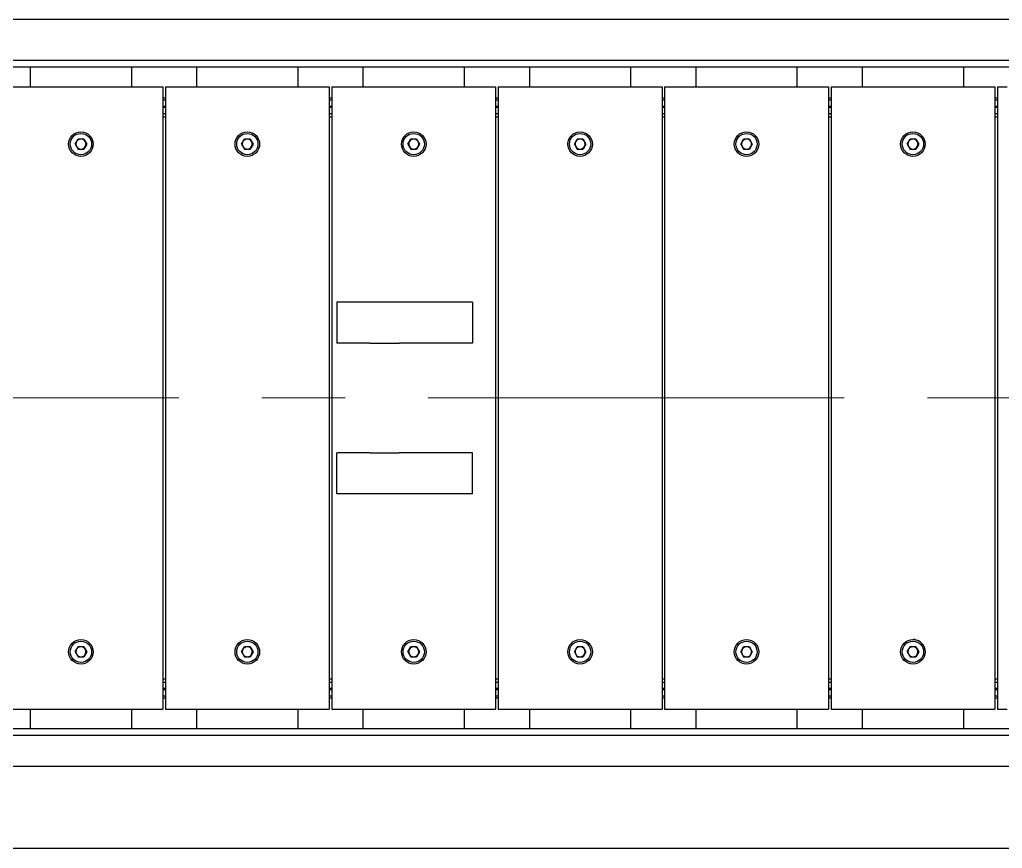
# Model space of a CAD drawing. Header units: millimetres. Extents: x 0 to 11880, y 0 to 8400.
# Drawn here: x 9871 to 10471, y 2918 to 3424 of the extents above; entities that cross this region are included whole.
import ezdxf

# ---------------------------------------------------------------- set-up
doc = ezdxf.new("R2010")
doc.units = ezdxf.units.MM
doc.header["$LTSCALE"] = 20
doc.linetypes.add('CENTERX2', pattern=[20.32, 12.7, -2.54, 2.54, -2.54])
doc.layers.add('ANNOTAZIONI', color=7, linetype='Continuous')

msp = doc.modelspace()

# ---------------------------------------------------------------- linework, layer by layer
at = {"color": 7, "linetype": 'Continuous', "lineweight": 25}
for p, q in [((10592.78, 3424.15), (9177.78, 3424.15)), ((10672.78, 3399.15), (6107.78, 3399.15)), ((10672.78, 3395.15), (6107.78, 3395.15)), ((9877.98, 3383.15), (9877.98, 3395.15)), ((9939.58, 3395.15), (9939.58, 3383.15)), ((9979.58, 3383.15), (9979.58, 3395.15)), ((10041.18, 3395.15), (10041.18, 3383.15)), ((10081.18, 3383.15), (10081.18, 3395.15)), ((10142.78, 3395.15), (10142.78, 3383.15)), ((10182.78, 3383.15), (10182.78, 3395.15)), ((10244.38, 3395.15), (10244.38, 3383.15)), ((10284.38, 3383.15), (10284.38, 3395.15)), ((10345.98, 3395.15), (10345.98, 3383.15)), ((10385.98, 3383.15), (10385.98, 3395.15)), ((10447.58, 3395.15), (10447.58, 3383.15)), ((9864.78, 3383.15), (9952.78, 3383.15)), ((9952.78, 3383.15), (9958.78, 3383.15)), ((9958.78, 3383.15), (9958.78, 3003.15)), ((9960.38, 3383.15), (9960.38, 3003.15)), ((9960.38, 3383.15), (9966.38, 3383.15)), ((9966.38, 3383.15), (10054.38, 3383.15)), ((10054.38, 3383.15), (10060.38, 3383.15)), ((10060.38, 3383.15), (10060.38, 3003.15)), ((10061.98, 3383.15), (10061.98, 3003.15)), ((10061.98, 3383.15), (10067.98, 3383.15)), ((10067.98, 3383.15), (10155.98, 3383.15)), ((10155.98, 3383.15), (10161.98, 3383.15)), ((10161.98, 3383.15), (10161.98, 3003.15)), ((10163.58, 3383.15), (10163.58, 3003.15)), ((10163.58, 3383.15), (10169.58, 3383.15)), ((10169.58, 3383.15), (10257.58, 3383.15)), ((10257.58, 3383.15), (10263.58, 3383.15)), ((10263.58, 3383.15), (10263.58, 3003.15)), ((10265.18, 3383.15), (10265.18, 3003.15)), ((10265.18, 3383.15), (10271.18, 3383.15)), ((10271.18, 3383.15), (10359.18, 3383.15)), ((10359.18, 3383.15), (10365.18, 3383.15)), ((10365.18, 3383.15), (10365.18, 3003.15)), ((10366.78, 3383.15), (10366.78, 3003.15)), ((10366.78, 3383.15), (10372.78, 3383.15)), ((10372.78, 3383.15), (10460.78, 3383.15)), ((10460.78, 3383.15), (10466.78, 3383.15)), ((10466.78, 3383.15), (10466.78, 3003.15)), ((10468.38, 3383.15), (10468.38, 3003.15)), ((10468.38, 3383.15), (10474.38, 3383.15)), ((9960.38, 3376.15), (9958.78, 3376.15)), ((9958.78, 3375.15), (9960.38, 3375.15)), ((10061.98, 3376.15), (10060.38, 3376.15)), ((10060.38, 3375.15), (10061.98, 3375.15)), ((10163.58, 3376.15), (10161.98, 3376.15)), ((10161.98, 3375.15), (10163.58, 3375.15)), ((10265.18, 3376.15), (10263.58, 3376.15)), ((10263.58, 3375.15), (10265.18, 3375.15)), ((10366.78, 3376.15), (10365.18, 3376.15)), ((10365.18, 3375.15), (10366.78, 3375.15)), ((10468.38, 3376.15), (10466.78, 3376.15)), ((10466.78, 3375.15), (10468.38, 3375.15)), ((9960.37, 3371.15), (9958.77, 3371.15)), ((9958.77, 3370.65), (9960.37, 3370.65)), ((9960.37, 3366.65), (9958.77, 3366.65)), ((10061.97, 3371.15), (10060.37, 3371.15)), ((10060.37, 3370.65), (10061.97, 3370.65)), ((10061.97, 3366.65), (10060.37, 3366.65)), ((10163.57, 3371.15), (10161.97, 3371.15)), ((10161.97, 3370.65), (10163.57, 3370.65)), ((10163.57, 3366.65), (10161.97, 3366.65)), ((10265.17, 3371.15), (10263.57, 3371.15)), ((10263.57, 3370.65), (10265.17, 3370.65)), ((10265.17, 3366.65), (10263.57, 3366.65)), ((10366.77, 3371.15), (10365.17, 3371.15)), ((10365.17, 3370.65), (10366.77, 3370.65)), ((10366.77, 3366.65), (10365.17, 3366.65)), ((10468.38, 3371.15), (10466.77, 3371.15)), ((10466.77, 3370.65), (10468.38, 3370.65)), ((10468.37, 3366.65), (10466.77, 3366.65)), ((9960.37, 3364.65), (9958.77, 3364.65)), ((9960.37, 3364.65), (9960.37, 3021.65)), ((10061.97, 3364.65), (10060.37, 3364.65)), ((10061.97, 3364.65), (10061.97, 3021.65)), ((10163.57, 3364.65), (10161.97, 3364.65)), ((10163.57, 3364.65), (10163.57, 3021.65)), ((10265.17, 3364.65), (10263.57, 3364.65)), ((10265.17, 3364.65), (10265.17, 3021.65)), ((10366.77, 3364.65), (10365.17, 3364.65)), ((10366.77, 3364.65), (10366.77, 3021.65)), ((10468.37, 3364.65), (10466.77, 3364.65)), ((10468.37, 3364.65), (10468.37, 3021.65)), ((9905.26, 3348.15), (9907.02, 3351.19)), ((9905.26, 3348.15), (9907.02, 3345.1)), ((9910.54, 3351.19), (9907.02, 3351.19)), ((9910.54, 3351.19), (9912.3, 3348.15)), ((9912.3, 3348.15), (9910.54, 3345.1)), ((10006.86, 3348.15), (10008.62, 3351.19)), ((10006.86, 3348.15), (10008.62, 3345.1)), ((10012.14, 3351.19), (10008.62, 3351.19)), ((10012.14, 3351.19), (10013.9, 3348.15)), ((10013.9, 3348.15), (10012.14, 3345.1)), ((10108.46, 3348.15), (10110.22, 3351.19)), ((10108.46, 3348.15), (10110.22, 3345.1)), ((10113.74, 3351.19), (10110.22, 3351.19)), ((10113.74, 3351.19), (10115.5, 3348.15)), ((10115.5, 3348.15), (10113.74, 3345.1)), ((10210.06, 3348.15), (10211.82, 3351.19)), ((10210.06, 3348.15), (10211.82, 3345.1)), ((10215.34, 3351.19), (10211.82, 3351.19)), ((10215.34, 3351.19), (10217.1, 3348.15)), ((10217.1, 3348.15), (10215.34, 3345.1)), ((10311.66, 3348.15), (10313.42, 3351.19)), ((10311.66, 3348.15), (10313.42, 3345.1)), ((10316.94, 3351.19), (10313.42, 3351.19)), ((10316.94, 3351.19), (10318.7, 3348.15)), ((10318.7, 3348.15), (10316.94, 3345.1)), ((10413.26, 3348.15), (10415.02, 3351.19)), ((10413.26, 3348.15), (10415.02, 3345.1)), ((10418.54, 3351.19), (10415.02, 3351.19)), ((10418.54, 3351.19), (10420.3, 3348.15)), ((10420.3, 3348.15), (10418.54, 3345.1)), ((9907.02, 3345.1), (9910.54, 3345.1)), ((10008.62, 3345.1), (10012.14, 3345.1)), ((10110.22, 3345.1), (10113.74, 3345.1)), ((10211.82, 3345.1), (10215.34, 3345.1)), ((10313.42, 3345.1), (10316.94, 3345.1)), ((10415.02, 3345.1), (10418.54, 3345.1)), ((10065.04, 3251.65), (10065.04, 3226.65)), ((10085.27, 3251.65), (10065.04, 3251.65)), ((10103.01, 3251.65), (10085.27, 3251.65)), ((10147.81, 3251.65), (10103.01, 3251.65)), ((10147.81, 3251.65), (10147.81, 3226.65)), ((10085.27, 3226.65), (10065.04, 3226.65)), ((10085.27, 3226.65), (10103.01, 3226.65)), ((10147.81, 3226.65), (10103.01, 3226.65)), ((10065.04, 3134.65), (10065.04, 3159.65)), ((10085.27, 3159.65), (10065.04, 3159.65)), ((10085.27, 3159.65), (10103.01, 3159.65)), ((10147.81, 3159.65), (10103.01, 3159.65)), ((10147.81, 3134.65), (10147.81, 3159.65)), ((10085.27, 3134.65), (10065.04, 3134.65)), ((10103.01, 3134.65), (10085.27, 3134.65)), ((10147.81, 3134.65), (10103.01, 3134.65)), ((9905.26, 3038.15), (9907.02, 3041.19)), ((9905.26, 3038.15), (9907.02, 3035.1)), ((9910.54, 3041.19), (9907.02, 3041.19)), ((9910.54, 3041.19), (9912.3, 3038.15)), ((9912.3, 3038.15), (9910.54, 3035.1)), ((10006.86, 3038.15), (10008.62, 3041.19)), ((10006.86, 3038.15), (10008.62, 3035.1)), ((10012.14, 3041.19), (10008.62, 3041.19)), ((10012.14, 3041.19), (10013.9, 3038.15)), ((10013.9, 3038.15), (10012.14, 3035.1)), ((10108.46, 3038.15), (10110.22, 3041.19)), ((10108.46, 3038.15), (10110.22, 3035.1)), ((10113.74, 3041.19), (10110.22, 3041.19)), ((10113.74, 3041.19), (10115.5, 3038.15)), ((10115.5, 3038.15), (10113.74, 3035.1)), ((10210.06, 3038.15), (10211.82, 3041.19)), ((10210.06, 3038.15), (10211.82, 3035.1)), ((10215.34, 3041.19), (10211.82, 3041.19)), ((10215.34, 3041.19), (10217.1, 3038.15)), ((10217.1, 3038.15), (10215.34, 3035.1)), ((10311.66, 3038.15), (10313.42, 3041.19)), ((10311.66, 3038.15), (10313.42, 3035.1)), ((10316.94, 3041.19), (10313.42, 3041.19)), ((10316.94, 3041.19), (10318.7, 3038.15)), ((10318.7, 3038.15), (10316.94, 3035.1)), ((10413.26, 3038.15), (10415.02, 3041.19)), ((10413.26, 3038.15), (10415.02, 3035.1)), ((10418.54, 3041.19), (10415.02, 3041.19)), ((10418.54, 3041.19), (10420.3, 3038.15)), ((10420.3, 3038.15), (10418.54, 3035.1)), ((9907.02, 3035.1), (9910.54, 3035.1)), ((10008.62, 3035.1), (10012.14, 3035.1)), ((10110.22, 3035.1), (10113.74, 3035.1)), ((10211.82, 3035.1), (10215.34, 3035.1)), ((10313.42, 3035.1), (10316.94, 3035.1)), ((10415.02, 3035.1), (10418.54, 3035.1)), ((9958.77, 3021.65), (9960.37, 3021.65)), ((9958.77, 3019.65), (9960.37, 3019.65)), ((10060.37, 3021.65), (10061.97, 3021.65)), ((10060.37, 3019.65), (10061.97, 3019.65)), ((10161.97, 3021.65), (10163.57, 3021.65)), ((10161.97, 3019.65), (10163.57, 3019.65)), ((10263.57, 3021.65), (10265.17, 3021.65)), ((10263.57, 3019.65), (10265.17, 3019.65)), ((10365.17, 3021.65), (10366.77, 3021.65)), ((10365.17, 3019.65), (10366.77, 3019.65)), ((10466.77, 3021.65), (10468.37, 3021.65)), ((10466.77, 3019.65), (10468.38, 3019.65)), ((9960.37, 3015.65), (9958.77, 3015.65)), ((9958.77, 3015.15), (9960.37, 3015.15)), ((10061.97, 3015.65), (10060.37, 3015.65)), ((10060.37, 3015.15), (10061.97, 3015.15)), ((10163.57, 3015.65), (10161.97, 3015.65)), ((10161.97, 3015.15), (10163.57, 3015.15)), ((10265.17, 3015.65), (10263.57, 3015.65)), ((10263.57, 3015.15), (10265.17, 3015.15)), ((10366.77, 3015.65), (10365.17, 3015.65)), ((10365.17, 3015.15), (10366.77, 3015.15)), ((10468.38, 3015.65), (10466.77, 3015.65)), ((10466.77, 3015.15), (10468.38, 3015.15)), ((9960.38, 3011.15), (9958.78, 3011.15)), ((9958.78, 3010.15), (9960.38, 3010.15)), ((10061.98, 3011.15), (10060.38, 3011.15)), ((10060.38, 3010.15), (10061.98, 3010.15)), ((10163.58, 3011.15), (10161.98, 3011.15)), ((10161.98, 3010.15), (10163.58, 3010.15)), ((10265.18, 3011.15), (10263.58, 3011.15)), ((10263.58, 3010.15), (10265.18, 3010.15)), ((10366.78, 3011.15), (10365.18, 3011.15)), ((10365.18, 3010.15), (10366.78, 3010.15)), ((10468.38, 3011.15), (10466.78, 3011.15)), ((10466.78, 3010.15), (10468.38, 3010.15)), ((9864.78, 3003.15), (9952.78, 3003.15)), ((9877.98, 2991.15), (9877.98, 3003.15)), ((9939.58, 3003.15), (9939.58, 2991.15)), ((9952.78, 3003.15), (9958.78, 3003.15)), ((9960.38, 3003.15), (9966.38, 3003.15)), ((9966.38, 3003.15), (10054.38, 3003.15)), ((9979.58, 2991.15), (9979.58, 3003.15)), ((10041.18, 3003.15), (10041.18, 2991.15)), ((10054.38, 3003.15), (10060.38, 3003.15)), ((10061.98, 3003.15), (10067.98, 3003.15)), ((10067.98, 3003.15), (10155.98, 3003.15)), ((10081.18, 2991.15), (10081.18, 3003.15)), ((10142.78, 3003.15), (10142.78, 2991.15)), ((10155.98, 3003.15), (10161.98, 3003.15)), ((10163.58, 3003.15), (10169.58, 3003.15)), ((10169.58, 3003.15), (10257.58, 3003.15)), ((10182.78, 2991.15), (10182.78, 3003.15)), ((10244.38, 3003.15), (10244.38, 2991.15)), ((10257.58, 3003.15), (10263.58, 3003.15)), ((10265.18, 3003.15), (10271.18, 3003.15)), ((10271.18, 3003.15), (10359.18, 3003.15)), ((10284.38, 2991.15), (10284.38, 3003.15)), ((10345.98, 3003.15), (10345.98, 2991.15)), ((10359.18, 3003.15), (10365.18, 3003.15)), ((10366.78, 3003.15), (10372.78, 3003.15)), ((10372.78, 3003.15), (10460.78, 3003.15)), ((10385.98, 2991.15), (10385.98, 3003.15)), ((10447.58, 3003.15), (10447.58, 2991.15)), ((10460.78, 3003.15), (10466.78, 3003.15)), ((10468.38, 3003.15), (10474.38, 3003.15)), ((10672.78, 2991.15), (6107.78, 2991.15)), ((10672.78, 2987.15), (6107.78, 2987.15)), ((10672.78, 2968.15), (6107.78, 2968.15)), ((10672.78, 2918.15), (6107.78, 2918.15))]:
    msp.add_line(p, q, dxfattribs=at)
for centre, radius in [((9908.78, 3348.15), 7.5), ((9908.78, 3348.15), 6.5), ((10010.38, 3348.15), 7.5), ((10010.38, 3348.15), 6.5), ((10111.98, 3348.15), 7.5), ((10111.98, 3348.15), 6.5), ((10213.58, 3348.15), 7.5), ((10213.58, 3348.15), 6.5), ((10315.18, 3348.15), 7.5), ((10315.18, 3348.15), 6.5), ((10416.78, 3348.15), 7.5), ((10416.78, 3348.15), 6.5), ((9908.78, 3038.15), 7.5), ((9908.78, 3038.15), 6.5), ((10010.38, 3038.15), 7.5), ((10010.38, 3038.15), 6.5), ((10111.98, 3038.15), 7.5), ((10111.98, 3038.15), 6.5), ((10213.58, 3038.15), 7.5), ((10213.58, 3038.15), 6.5), ((10315.18, 3038.15), 7.5), ((10315.18, 3038.15), 6.5), ((10416.78, 3038.15), 7.5), ((10416.78, 3038.15), 6.5)]:
    msp.add_circle(centre, radius, dxfattribs=at)
for centre, radius, start, end in [((9908.78, 3348.15), 3.05, 150, 210), ((9908.78, 3348.15), 3.05, 90, 150), ((9908.78, 3348.15), 3.05, 30, 90), ((9908.78, 3348.15), 3.05, 330, 30), ((10010.38, 3348.15), 3.05, 150, 210), ((10010.38, 3348.15), 3.05, 90, 150), ((10010.38, 3348.15), 3.05, 30, 90), ((10010.38, 3348.15), 3.05, 330, 30), ((10111.98, 3348.15), 3.05, 150, 210), ((10111.98, 3348.15), 3.05, 90, 150), ((10111.98, 3348.15), 3.05, 30, 90), ((10111.98, 3348.15), 3.05, 330, 30), ((10213.58, 3348.15), 3.05, 150, 210), ((10213.58, 3348.15), 3.05, 90, 150), ((10213.58, 3348.15), 3.05, 30, 90), ((10213.58, 3348.15), 3.05, 330, 30), ((10315.18, 3348.15), 3.05, 150, 210), ((10315.18, 3348.15), 3.05, 90, 150), ((10315.18, 3348.15), 3.05, 30, 90), ((10315.18, 3348.15), 3.05, 330, 30), ((10416.78, 3348.15), 3.05, 150, 210), ((10416.78, 3348.15), 3.05, 90, 150), ((10416.78, 3348.15), 3.05, 30, 90), ((10416.78, 3348.15), 3.05, 330, 30), ((9908.78, 3348.15), 3.05, 210, 270), ((9908.78, 3348.15), 3.05, 270, 330), ((10010.38, 3348.15), 3.05, 210, 270), ((10010.38, 3348.15), 3.05, 270, 330), ((10111.98, 3348.15), 3.05, 210, 270), ((10111.98, 3348.15), 3.05, 270, 330), ((10213.58, 3348.15), 3.05, 210, 270), ((10213.58, 3348.15), 3.05, 270, 330), ((10315.18, 3348.15), 3.05, 210, 270), ((10315.18, 3348.15), 3.05, 270, 330), ((10416.78, 3348.15), 3.05, 210, 270), ((10416.78, 3348.15), 3.05, 270, 330), ((10416.77, 3038.15), 7.5, 27.86285, 89.49086), ((9908.78, 3038.15), 3.05, 150, 210), ((9908.78, 3038.15), 3.05, 90, 150), ((9908.78, 3038.15), 3.05, 210, 270), ((9908.78, 3038.15), 3.05, 30, 90), ((9908.78, 3038.15), 3.05, 270, 330), ((9908.78, 3038.15), 3.05, 330, 30), ((10010.38, 3038.15), 3.05, 150, 210), ((10010.38, 3038.15), 3.05, 90, 150), ((10010.38, 3038.15), 3.05, 210, 270), ((10010.38, 3038.15), 3.05, 30, 90), ((10010.38, 3038.15), 3.05, 270, 330), ((10010.38, 3038.15), 3.05, 330, 30), ((10111.98, 3038.15), 3.05, 150, 210), ((10111.98, 3038.15), 3.05, 90, 150), ((10111.98, 3038.15), 3.05, 210, 270), ((10111.98, 3038.15), 3.05, 30, 90), ((10111.98, 3038.15), 3.05, 270, 330), ((10111.98, 3038.15), 3.05, 330, 30), ((10213.58, 3038.15), 3.05, 150, 210), ((10213.58, 3038.15), 3.05, 90, 150), ((10213.58, 3038.15), 3.05, 210, 270), ((10213.58, 3038.15), 3.05, 30, 90), ((10213.58, 3038.15), 3.05, 270, 330), ((10213.58, 3038.15), 3.05, 330, 30), ((10315.18, 3038.15), 3.05, 150, 210), ((10315.18, 3038.15), 3.05, 90, 150), ((10315.18, 3038.15), 3.05, 210, 270), ((10315.18, 3038.15), 3.05, 30, 90), ((10315.18, 3038.15), 3.05, 270, 330), ((10315.18, 3038.15), 3.05, 330, 30), ((10416.78, 3038.15), 3.05, 150, 210), ((10416.78, 3038.15), 3.05, 90, 150), ((10416.78, 3038.15), 3.05, 210, 270), ((10416.78, 3038.15), 3.05, 30, 90), ((10416.78, 3038.15), 3.05, 270, 330), ((10416.78, 3038.15), 3.05, 330, 30)]:
    msp.add_arc(centre, radius, start, end, dxfattribs=at)
at = {"layer": 'ANNOTAZIONI', "linetype": 'CENTERX2', "lineweight": 18}
msp.add_line((5650.5, 3193.15), (11139.7, 3193.15), dxfattribs=at)

doc.saveas('drawing.dxf')
